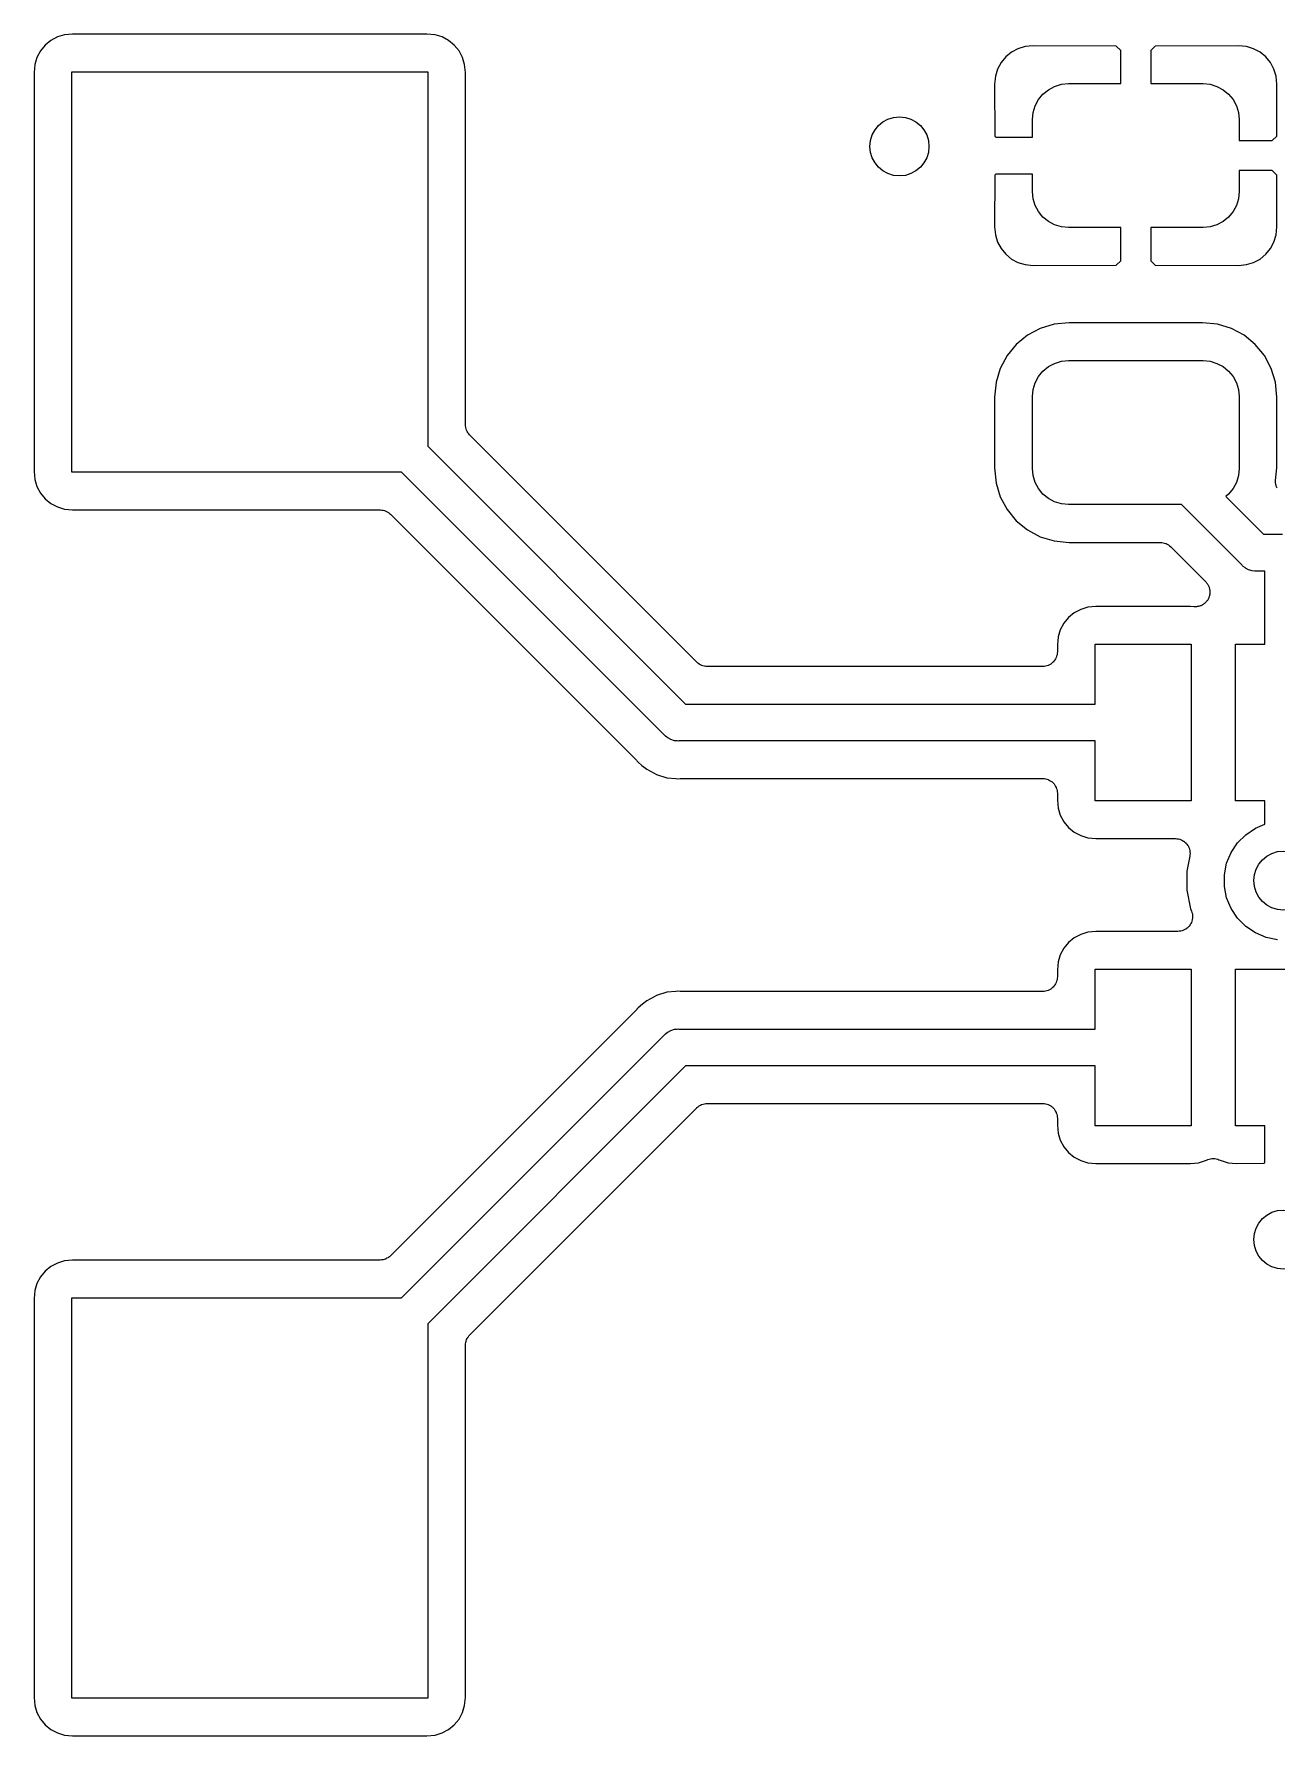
# Model space of a CAD drawing. Extents: x 0.4 to 10.6, y -8.1 to -0.4.
# Drawn here: x 2.1472 to 2.4786, y -4.5969 to -4.1433 of the extents above; entities that cross this region are included whole.
import ezdxf

# ---------------------------------------------------------------- set-up
doc = ezdxf.new("R2010")
doc.units = 0
doc.header["$MEASUREMENT"] = 0
doc.layers.add('BLACK', color=7, linetype='CONTINUOUS')

msp = doc.modelspace()

# ---------------------------------------------------------------- linework, layer by layer
at = {"layer": 'BLACK', "linetype": 'CONTINUOUS'}
for p, q in [((2.1517, -4.14499), (2.15018, -4.14624)), ((2.15344, -4.14406), (2.1517, -4.14499)), ((2.15532, -4.14349), (2.15344, -4.14406)), ((2.15748, -4.14328), (2.15532, -4.14349)), ((2.25197, -4.14328), (2.15748, -4.14328)), ((2.25413, -4.14349), (2.25197, -4.14328)), ((2.25601, -4.14406), (2.25413, -4.14349)), ((2.25775, -4.14499), (2.25601, -4.14406)), ((2.25927, -4.14624), (2.25775, -4.14499)), ((2.148, -4.1495), (2.14743, -4.15139)), ((2.14893, -4.14776), (2.148, -4.1495)), ((2.15018, -4.14624), (2.14893, -4.14776)), ((2.26052, -4.14776), (2.25927, -4.14624)), ((2.26145, -4.1495), (2.26052, -4.14776)), ((2.26202, -4.15139), (2.26145, -4.1495)), ((2.40628, -4.14939), (2.40503, -4.15091)), ((2.4078, -4.14814), (2.40628, -4.14939)), ((2.40954, -4.14721), (2.4078, -4.14814)), ((2.41143, -4.14664), (2.40954, -4.14721)), ((2.41357, -4.14643), (2.41143, -4.14664)), ((2.43576, -4.14649), (2.41357, -4.14643)), ((2.43694, -4.14767), (2.43576, -4.14649)), ((2.43694, -4.1565), (2.43694, -4.14767)), ((2.44613, -4.14649), (2.44494, -4.14767)), ((2.44494, -4.14767), (2.44494, -4.1565)), ((2.46832, -4.14643), (2.44613, -4.14649)), ((2.47046, -4.14664), (2.46832, -4.14643)), ((2.47235, -4.14721), (2.47046, -4.14664)), ((2.47409, -4.14814), (2.47235, -4.14721)), ((2.47561, -4.14939), (2.47409, -4.14814)), ((2.47686, -4.15091), (2.47561, -4.14939)), ((2.14743, -4.15139), (2.14722, -4.15354)), ((2.14722, -4.15354), (2.14722, -4.25985)), ((2.15728, -4.26004), (2.15728, -4.15335)), ((2.15728, -4.15335), (2.25217, -4.15335)), ((2.25217, -4.15335), (2.25217, -4.25308)), ((2.26223, -4.15354), (2.26202, -4.15139)), ((2.26223, -4.24737), (2.26223, -4.15354)), ((2.40353, -4.15454), (2.40332, -4.15668)), ((2.4041, -4.15265), (2.40353, -4.15454)), ((2.40503, -4.15091), (2.4041, -4.15265)), ((2.47779, -4.15265), (2.47686, -4.15091)), ((2.47836, -4.15454), (2.47779, -4.15265)), ((2.47857, -4.15668), (2.47836, -4.15454)), ((2.40332, -4.15668), (2.40338, -4.1705)), ((2.415, -4.16076), (2.4162, -4.15931)), ((2.4162, -4.15931), (2.41765, -4.15811)), ((2.41765, -4.15811), (2.41931, -4.15723)), ((2.41931, -4.15723), (2.42111, -4.15668)), ((2.42111, -4.15668), (2.42298, -4.1565)), ((2.42298, -4.1565), (2.43694, -4.1565)), ((2.44494, -4.1565), (2.45891, -4.1565)), ((2.45891, -4.1565), (2.46078, -4.15668)), ((2.46078, -4.15668), (2.46258, -4.15723)), ((2.46258, -4.15723), (2.46424, -4.15811)), ((2.46424, -4.15811), (2.46569, -4.15931)), ((2.46569, -4.15931), (2.46689, -4.16076)), ((2.47854, -4.16435), (2.47857, -4.15668)), ((2.41357, -4.16422), (2.41412, -4.16242)), ((2.41412, -4.16242), (2.415, -4.16076)), ((2.46689, -4.16076), (2.46777, -4.16242)), ((2.46777, -4.16242), (2.46832, -4.16422)), ((2.41339, -4.16609), (2.41357, -4.16422)), ((2.41339, -4.17077), (2.41339, -4.16609)), ((2.46832, -4.16422), (2.4685, -4.16609)), ((2.4685, -4.16609), (2.4685, -4.17169)), ((2.47851, -4.1705), (2.47854, -4.16435)), ((2.40338, -4.1705), (2.40364, -4.17077)), ((2.40364, -4.17077), (2.41339, -4.17077)), ((2.4685, -4.17169), (2.47733, -4.17169)), ((2.47733, -4.17169), (2.47851, -4.1705)), ((2.40338, -4.18087), (2.40332, -4.1947)), ((2.40364, -4.18061), (2.40338, -4.18087)), ((2.41339, -4.18061), (2.40364, -4.18061)), ((2.41339, -4.18529), (2.41339, -4.18061)), ((2.4685, -4.17969), (2.4685, -4.18529)), ((2.47733, -4.17969), (2.4685, -4.17969)), ((2.47851, -4.18087), (2.47733, -4.17969)), ((2.47857, -4.1947), (2.47851, -4.18087)), ((2.41357, -4.18716), (2.41339, -4.18529)), ((2.4685, -4.18529), (2.46832, -4.18716)), ((2.41412, -4.18896), (2.41357, -4.18716)), ((2.415, -4.19062), (2.41412, -4.18896)), ((2.4162, -4.19207), (2.415, -4.19062)), ((2.46689, -4.19062), (2.46569, -4.19207)), ((2.46777, -4.18896), (2.46689, -4.19062)), ((2.46832, -4.18716), (2.46777, -4.18896)), ((2.40332, -4.1947), (2.40353, -4.19684)), ((2.41765, -4.19326), (2.4162, -4.19207)), ((2.41931, -4.19415), (2.41765, -4.19326)), ((2.42111, -4.1947), (2.41931, -4.19415)), ((2.42298, -4.19488), (2.42111, -4.1947)), ((2.43694, -4.19488), (2.42298, -4.19488)), ((2.43694, -4.2037), (2.43694, -4.19488)), ((2.45891, -4.19488), (2.44494, -4.19488)), ((2.44494, -4.19488), (2.44494, -4.2037)), ((2.46078, -4.1947), (2.45891, -4.19488)), ((2.46258, -4.19415), (2.46078, -4.1947)), ((2.46424, -4.19326), (2.46258, -4.19415)), ((2.46569, -4.19207), (2.46424, -4.19326)), ((2.47836, -4.19684), (2.47857, -4.1947)), ((2.40353, -4.19684), (2.4041, -4.19873)), ((2.4041, -4.19873), (2.40503, -4.20046)), ((2.47686, -4.20046), (2.47779, -4.19873)), ((2.47779, -4.19873), (2.47836, -4.19684)), ((2.40503, -4.20046), (2.40628, -4.20199)), ((2.40628, -4.20199), (2.4078, -4.20324)), ((2.4078, -4.20324), (2.40954, -4.20417)), ((2.40954, -4.20417), (2.41143, -4.20474)), ((2.41143, -4.20474), (2.41357, -4.20495)), ((2.43576, -4.20489), (2.43694, -4.2037)), ((2.44494, -4.2037), (2.44613, -4.20489)), ((2.46832, -4.20495), (2.47046, -4.20474)), ((2.47046, -4.20474), (2.47235, -4.20417)), ((2.47235, -4.20417), (2.47409, -4.20324)), ((2.47409, -4.20324), (2.47561, -4.20199)), ((2.47561, -4.20199), (2.47686, -4.20046)), ((2.41357, -4.20495), (2.43576, -4.20489)), ((2.44613, -4.20489), (2.46832, -4.20495)), ((2.41546, -4.22176), (2.41207, -4.22358)), ((2.41915, -4.22064), (2.41546, -4.22176)), ((2.42318, -4.22025), (2.41915, -4.22064)), ((2.45871, -4.22025), (2.42318, -4.22025)), ((2.46274, -4.22064), (2.45871, -4.22025)), ((2.46643, -4.22176), (2.46274, -4.22064)), ((2.46982, -4.22358), (2.46643, -4.22176)), ((2.40909, -4.22602), (2.40665, -4.229)), ((2.41207, -4.22358), (2.40909, -4.22602)), ((2.4728, -4.22602), (2.46982, -4.22358)), ((2.47524, -4.229), (2.4728, -4.22602)), ((2.40665, -4.229), (2.40483, -4.23239)), ((2.4162, -4.23313), (2.41765, -4.23193)), ((2.41765, -4.23193), (2.41931, -4.23105)), ((2.41931, -4.23105), (2.42111, -4.2305)), ((2.42111, -4.2305), (2.42298, -4.23031)), ((2.42298, -4.23031), (2.45891, -4.23031)), ((2.45891, -4.23031), (2.46078, -4.2305)), ((2.46078, -4.2305), (2.46258, -4.23105)), ((2.46258, -4.23105), (2.46424, -4.23193)), ((2.46424, -4.23193), (2.46569, -4.23313)), ((2.47706, -4.23239), (2.47524, -4.229)), ((2.40371, -4.23608), (2.40332, -4.2401)), ((2.40483, -4.23239), (2.40371, -4.23608)), ((2.41357, -4.23804), (2.41412, -4.23624)), ((2.41412, -4.23624), (2.415, -4.23458)), ((2.415, -4.23458), (2.4162, -4.23313)), ((2.46569, -4.23313), (2.46689, -4.23458)), ((2.46689, -4.23458), (2.46777, -4.23624)), ((2.46777, -4.23624), (2.46832, -4.23804)), ((2.47817, -4.23608), (2.47706, -4.23239)), ((2.47857, -4.2401), (2.47817, -4.23608)), ((2.40332, -4.2401), (2.40332, -4.25891)), ((2.41339, -4.23991), (2.41357, -4.23804)), ((2.41339, -4.2591), (2.41339, -4.23991)), ((2.46832, -4.23804), (2.4685, -4.23991)), ((2.4685, -4.23991), (2.4685, -4.2591)), ((2.47857, -4.25891), (2.47857, -4.2401)), ((2.26227, -4.24774), (2.26223, -4.24737)), ((2.2623, -4.2481), (2.26227, -4.24774)), ((2.26231, -4.24812), (2.2623, -4.2481)), ((2.26231, -4.24814), (2.26231, -4.24812)), ((2.26241, -4.24849), (2.26231, -4.24814)), ((2.26251, -4.24884), (2.26241, -4.24849)), ((2.26252, -4.24885), (2.26251, -4.24884)), ((2.26253, -4.24887), (2.26252, -4.24885)), ((2.2627, -4.2492), (2.26253, -4.24887)), ((2.26287, -4.24952), (2.2627, -4.2492)), ((2.26288, -4.24953), (2.26287, -4.24952)), ((2.26289, -4.24955), (2.26288, -4.24953)), ((2.26312, -4.24983), (2.26289, -4.24955)), ((2.26335, -4.25012), (2.26312, -4.24983)), ((2.26338, -4.25015), (2.26335, -4.25012)), ((2.26339, -4.25016), (2.26338, -4.25015)), ((2.26338, -4.25015), (2.26338, -4.25015)), ((2.26338, -4.25015), (2.26338, -4.25015)), ((2.32393, -4.3107), (2.26339, -4.25016)), ((2.25217, -4.25308), (2.32094, -4.32185)), ((2.40332, -4.25891), (2.40371, -4.26294)), ((2.41357, -4.26098), (2.41339, -4.2591)), ((2.4685, -4.2591), (2.46832, -4.26098)), ((2.47824, -4.26225), (2.47857, -4.25891)), ((2.14722, -4.25985), (2.14743, -4.262)), ((2.14743, -4.262), (2.148, -4.26388)), ((2.24521, -4.26004), (2.15728, -4.26004)), ((2.31525, -4.33008), (2.24521, -4.26004)), ((2.40371, -4.26294), (2.40483, -4.26662)), ((2.41412, -4.26278), (2.41357, -4.26098)), ((2.415, -4.26444), (2.41412, -4.26278)), ((2.46777, -4.26278), (2.46689, -4.26444)), ((2.46832, -4.26098), (2.46777, -4.26278)), ((2.47822, -4.26261), (2.47824, -4.26243)), ((2.47824, -4.26281), (2.47822, -4.26261)), ((2.47824, -4.26243), (2.47824, -4.26225)), ((2.47824, -4.26302), (2.47824, -4.26281)), ((2.47828, -4.2632), (2.47824, -4.26302)), ((2.47829, -4.26338), (2.47828, -4.2632)), ((2.47835, -4.26357), (2.47829, -4.26338)), ((2.47839, -4.26377), (2.47835, -4.26357)), ((2.47846, -4.26394), (2.47839, -4.26377)), ((2.148, -4.26388), (2.14893, -4.26562)), ((2.14893, -4.26562), (2.15018, -4.26714)), ((2.15018, -4.26714), (2.1517, -4.26839)), ((2.40483, -4.26662), (2.40665, -4.27002)), ((2.4162, -4.26589), (2.415, -4.26444)), ((2.41765, -4.26708), (2.4162, -4.26589)), ((2.41931, -4.26797), (2.41765, -4.26708)), ((2.42111, -4.26852), (2.41931, -4.26797)), ((2.46569, -4.26589), (2.46492, -4.26652)), ((2.46492, -4.26652), (2.47497, -4.27657)), ((2.46689, -4.26444), (2.46569, -4.26589)), ((2.47851, -4.26411), (2.47846, -4.26394)), ((2.47861, -4.26429), (2.47851, -4.26411)), ((2.1517, -4.26839), (2.15344, -4.26932)), ((2.15344, -4.26932), (2.15532, -4.26989)), ((2.15532, -4.26989), (2.15748, -4.27011)), ((2.15748, -4.27011), (2.2395, -4.27011)), ((2.2395, -4.27011), (2.23951, -4.27011)), ((2.23951, -4.27011), (2.23951, -4.27011)), ((2.23951, -4.27011), (2.23951, -4.27011)), ((2.23951, -4.27011), (2.23956, -4.27011)), ((2.23956, -4.27011), (2.23992, -4.27015)), ((2.23992, -4.27015), (2.24028, -4.27018)), ((2.24028, -4.27018), (2.2403, -4.27019)), ((2.2403, -4.27019), (2.24032, -4.27019)), ((2.24032, -4.27019), (2.24067, -4.2703)), ((2.24067, -4.2703), (2.24101, -4.27041)), ((2.24101, -4.27041), (2.24103, -4.27042)), ((2.24103, -4.27042), (2.24105, -4.27043)), ((2.24105, -4.27043), (2.24137, -4.2706)), ((2.24137, -4.2706), (2.24169, -4.27077)), ((2.24169, -4.27077), (2.24171, -4.27079)), ((2.24171, -4.27079), (2.24172, -4.2708)), ((2.24172, -4.2708), (2.242, -4.27103)), ((2.242, -4.27103), (2.24228, -4.27126)), ((2.24228, -4.27126), (2.30769, -4.33667)), ((2.40665, -4.27002), (2.40909, -4.273)), ((2.42298, -4.2687), (2.42111, -4.26852)), ((2.45318, -4.2687), (2.42298, -4.2687)), ((2.46928, -4.28481), (2.45318, -4.2687)), ((2.40909, -4.273), (2.41207, -4.27544)), ((2.41207, -4.27544), (2.41546, -4.27725)), ((2.41546, -4.27725), (2.41915, -4.27837)), ((2.47497, -4.27657), (2.48007, -4.27657)), ((2.41915, -4.27837), (2.42318, -4.27877)), ((2.42318, -4.27877), (2.44747, -4.27877)), ((2.44747, -4.27877), (2.44749, -4.27877)), ((2.44749, -4.27877), (2.44749, -4.27877)), ((2.44749, -4.27877), (2.44749, -4.27877)), ((2.44749, -4.27877), (2.44753, -4.27877)), ((2.44753, -4.27877), (2.44789, -4.27881)), ((2.44789, -4.27881), (2.44825, -4.27885)), ((2.44825, -4.27885), (2.44827, -4.27885)), ((2.44827, -4.27885), (2.44829, -4.27885)), ((2.44829, -4.27885), (2.44864, -4.27896)), ((2.44864, -4.27896), (2.44899, -4.27907)), ((2.44899, -4.27907), (2.449, -4.27908)), ((2.449, -4.27908), (2.44902, -4.27909)), ((2.44902, -4.27909), (2.44934, -4.27926)), ((2.44934, -4.27926), (2.44966, -4.27943)), ((2.44966, -4.27943), (2.44968, -4.27945)), ((2.44968, -4.27945), (2.4497, -4.27946)), ((2.4497, -4.27946), (2.44997, -4.27969)), ((2.44997, -4.27969), (2.45026, -4.27992)), ((2.45026, -4.27992), (2.45956, -4.28922)), ((2.46944, -4.28499), (2.46928, -4.28481)), ((2.46962, -4.28515), (2.46944, -4.28499)), ((2.47017, -4.28559), (2.46962, -4.28515)), ((2.46962, -4.28515), (2.46962, -4.28515)), ((2.47019, -4.28561), (2.47017, -4.28559)), ((2.47104, -4.28606), (2.47019, -4.28561)), ((2.47197, -4.28635), (2.47104, -4.28606)), ((2.47269, -4.28642), (2.47197, -4.28635)), ((2.47293, -4.28644), (2.47269, -4.28642)), ((2.47269, -4.28642), (2.47269, -4.28642)), ((2.47317, -4.28642), (2.47293, -4.28644)), ((2.47539, -4.28642), (2.47317, -4.28642)), ((2.47539, -4.30591), (2.47539, -4.28642)), ((2.45956, -4.28922), (2.4596, -4.28926)), ((2.4596, -4.28926), (2.45971, -4.28941)), ((2.45971, -4.28941), (2.45984, -4.28954)), ((2.45984, -4.28954), (2.45995, -4.28971)), ((2.45995, -4.28971), (2.46008, -4.28986)), ((2.46008, -4.28986), (2.46016, -4.29003)), ((2.46016, -4.29003), (2.46026, -4.29018)), ((2.46026, -4.29018), (2.46034, -4.29037)), ((2.46034, -4.29037), (2.46043, -4.29054)), ((2.46043, -4.29054), (2.46048, -4.29072)), ((2.46048, -4.29072), (2.46055, -4.2909)), ((2.46055, -4.2909), (2.46059, -4.29109)), ((2.45844, -4.29556), (2.45826, -4.29565)), ((2.45862, -4.29548), (2.45844, -4.29556)), ((2.45878, -4.29538), (2.45862, -4.29548)), ((2.45894, -4.29529), (2.45878, -4.29538)), ((2.4591, -4.29517), (2.45894, -4.29529)), ((2.45926, -4.29506), (2.4591, -4.29517)), ((2.45939, -4.29493), (2.45926, -4.29506)), ((2.45954, -4.29481), (2.45939, -4.29493)), ((2.45966, -4.29466), (2.45954, -4.29481)), ((2.45981, -4.29452), (2.45966, -4.29466)), ((2.45991, -4.29436), (2.45981, -4.29452)), ((2.46003, -4.29422), (2.45991, -4.29436)), ((2.46012, -4.29404), (2.46003, -4.29422)), ((2.46024, -4.29388), (2.46012, -4.29404)), ((2.46031, -4.29371), (2.46024, -4.29388)), ((2.4604, -4.29354), (2.46031, -4.29371)), ((2.46046, -4.29335), (2.4604, -4.29354)), ((2.46053, -4.29317), (2.46046, -4.29335)), ((2.46057, -4.29299), (2.46053, -4.29317)), ((2.46063, -4.29281), (2.46057, -4.29299)), ((2.46059, -4.29109), (2.46064, -4.29128)), ((2.46065, -4.29261), (2.46063, -4.29281)), ((2.46064, -4.29128), (2.46066, -4.29147)), ((2.46069, -4.29242), (2.46065, -4.29261)), ((2.46066, -4.29147), (2.46069, -4.29165)), ((2.46069, -4.29165), (2.46069, -4.29185)), ((2.46069, -4.29185), (2.46071, -4.29205)), ((2.46071, -4.29205), (2.46069, -4.29223)), ((2.46069, -4.29223), (2.46069, -4.29242)), ((2.42301, -4.2988), (2.42176, -4.30032)), ((2.42454, -4.29755), (2.42301, -4.2988)), ((2.42627, -4.29662), (2.42454, -4.29755)), ((2.42816, -4.29605), (2.42627, -4.29662)), ((2.43031, -4.29584), (2.42816, -4.29605)), ((2.45552, -4.29584), (2.43031, -4.29584)), ((2.45639, -4.29592), (2.45552, -4.29584)), ((2.45657, -4.29592), (2.45639, -4.29592)), ((2.45676, -4.29594), (2.45657, -4.29592)), ((2.45696, -4.29592), (2.45676, -4.29594)), ((2.45716, -4.29592), (2.45696, -4.29592)), ((2.45734, -4.29589), (2.45716, -4.29592)), ((2.45752, -4.29587), (2.45734, -4.29589)), ((2.45771, -4.29581), (2.45752, -4.29587)), ((2.45791, -4.29578), (2.45771, -4.29581)), ((2.45808, -4.2957), (2.45791, -4.29578)), ((2.45826, -4.29565), (2.45808, -4.2957)), ((2.42026, -4.30395), (2.42005, -4.3061)), ((2.42083, -4.30206), (2.42026, -4.30395)), ((2.42176, -4.30032), (2.42083, -4.30206)), ((2.41985, -4.30909), (2.41974, -4.30944)), ((2.41996, -4.30873), (2.41985, -4.30909)), ((2.41997, -4.30872), (2.41996, -4.30873)), ((2.42001, -4.30833), (2.41997, -4.30871)), ((2.41997, -4.30871), (2.41997, -4.30872)), ((2.42005, -4.30797), (2.42001, -4.30833)), ((2.42005, -4.3061), (2.42005, -4.30791)), ((2.42005, -4.30791), (2.42005, -4.30794)), ((2.42005, -4.30794), (2.42005, -4.30794)), ((2.42005, -4.30794), (2.42005, -4.30794)), ((2.42005, -4.30794), (2.42005, -4.30797)), ((2.43012, -4.32185), (2.43012, -4.30591)), ((2.43012, -4.30591), (2.45571, -4.30591)), ((2.45571, -4.30591), (2.45571, -4.34764)), ((2.46752, -4.34764), (2.46752, -4.30591)), ((2.46752, -4.30591), (2.47539, -4.30591)), ((2.32421, -4.31093), (2.32393, -4.3107)), ((2.32448, -4.31116), (2.32421, -4.31093)), ((2.3245, -4.31117), (2.32448, -4.31116)), ((2.32452, -4.31119), (2.3245, -4.31117)), ((2.32484, -4.31136), (2.32452, -4.31119)), ((2.32516, -4.31153), (2.32484, -4.31136)), ((2.32518, -4.31154), (2.32516, -4.31153)), ((2.3252, -4.31155), (2.32518, -4.31154)), ((2.32554, -4.31165), (2.3252, -4.31155)), ((2.32589, -4.31176), (2.32554, -4.31165)), ((2.32591, -4.31177), (2.32589, -4.31176)), ((2.32593, -4.31177), (2.32591, -4.31177)), ((2.32629, -4.31181), (2.32593, -4.31177)), ((2.32665, -4.31185), (2.32629, -4.31181)), ((2.32669, -4.31185), (2.32665, -4.31185)), ((2.3267, -4.31185), (2.32669, -4.31185)), ((2.32671, -4.31185), (2.3267, -4.31185)), ((2.3267, -4.31185), (2.3267, -4.31185)), ((2.41611, -4.31185), (2.32671, -4.31185)), ((2.41648, -4.31181), (2.41611, -4.31185)), ((2.41685, -4.31178), (2.41648, -4.31181)), ((2.41686, -4.31178), (2.41685, -4.31178)), ((2.41688, -4.31178), (2.41686, -4.31178)), ((2.41724, -4.31167), (2.41688, -4.31178)), ((2.41759, -4.31156), (2.41724, -4.31167)), ((2.4176, -4.31156), (2.41759, -4.31156)), ((2.41761, -4.31155), (2.4176, -4.31156)), ((2.41794, -4.31138), (2.41761, -4.31155)), ((2.41827, -4.31121), (2.41794, -4.31138)), ((2.41828, -4.3112), (2.41827, -4.31121)), ((2.41829, -4.31119), (2.41828, -4.3112)), ((2.41858, -4.31096), (2.41829, -4.31119)), ((2.41887, -4.31073), (2.41858, -4.31096)), ((2.41888, -4.31072), (2.41887, -4.31073)), ((2.41889, -4.31071), (2.41888, -4.31072)), ((2.41912, -4.31042), (2.41889, -4.31071)), ((2.41936, -4.31014), (2.41912, -4.31042)), ((2.41937, -4.31013), (2.41936, -4.31014)), ((2.41938, -4.31011), (2.41937, -4.31013)), ((2.41955, -4.30979), (2.41938, -4.31011)), ((2.41973, -4.30946), (2.41955, -4.30979)), ((2.41974, -4.30945), (2.41973, -4.30946)), ((2.41974, -4.30944), (2.41974, -4.30945)), ((2.32094, -4.32185), (2.43012, -4.32185)), ((2.3154, -4.33027), (2.31525, -4.33008)), ((2.31559, -4.33042), (2.3154, -4.33027)), ((2.31594, -4.33071), (2.31559, -4.33042)), ((2.31559, -4.33042), (2.31559, -4.33042)), ((2.31615, -4.33088), (2.31594, -4.33071)), ((2.31701, -4.33134), (2.31615, -4.33088)), ((2.31793, -4.33162), (2.31701, -4.33134)), ((2.31866, -4.33169), (2.31793, -4.33162)), ((2.3189, -4.33172), (2.31866, -4.33169)), ((2.31866, -4.33169), (2.31866, -4.33169)), ((2.31914, -4.33169), (2.3189, -4.33172)), ((2.43012, -4.33169), (2.31914, -4.33169)), ((2.43012, -4.34764), (2.43012, -4.33169)), ((2.30769, -4.33667), (2.30773, -4.33671)), ((2.30773, -4.33671), (2.30783, -4.33684)), ((2.30783, -4.33684), (2.30795, -4.33695)), ((2.30795, -4.33695), (2.3083, -4.33737)), ((2.3083, -4.33737), (2.30929, -4.33819)), ((2.30929, -4.33819), (2.3093, -4.3382)), ((2.3093, -4.3382), (2.31057, -4.33924)), ((2.31057, -4.33924), (2.31251, -4.34028)), ((2.31251, -4.34028), (2.31251, -4.34028)), ((2.31251, -4.34028), (2.31316, -4.34062)), ((2.31316, -4.34062), (2.31597, -4.34148)), ((2.31597, -4.34148), (2.31836, -4.34171)), ((2.31836, -4.34171), (2.31836, -4.34171)), ((2.31836, -4.34171), (2.3189, -4.34177)), ((2.3189, -4.34177), (2.31944, -4.34171)), ((2.31944, -4.34171), (2.31949, -4.34171)), ((2.31949, -4.34171), (2.31966, -4.34171)), ((2.31966, -4.34171), (2.31982, -4.34169)), ((2.31982, -4.34169), (2.41611, -4.34169)), ((2.41611, -4.34169), (2.41614, -4.34169)), ((2.41614, -4.34169), (2.41614, -4.34169)), ((2.41614, -4.34169), (2.41614, -4.34169)), ((2.41614, -4.34169), (2.41617, -4.34169)), ((2.41617, -4.34169), (2.41653, -4.34173)), ((2.41653, -4.34173), (2.41691, -4.34177)), ((2.41691, -4.34177), (2.41692, -4.34178)), ((2.41692, -4.34178), (2.41693, -4.34178)), ((2.41693, -4.34178), (2.41729, -4.34189)), ((2.41729, -4.34189), (2.41764, -4.342)), ((2.41764, -4.342), (2.41765, -4.34201)), ((2.41765, -4.34201), (2.41766, -4.34201)), ((2.41766, -4.34201), (2.41799, -4.34219)), ((2.41799, -4.34219), (2.41832, -4.34237)), ((2.41832, -4.34237), (2.41833, -4.34237)), ((2.41833, -4.34237), (2.41834, -4.34238)), ((2.41834, -4.34238), (2.41862, -4.34262)), ((2.41862, -4.34262), (2.41891, -4.34286)), ((2.41891, -4.34286), (2.41892, -4.34287)), ((2.41892, -4.34287), (2.41893, -4.34288)), ((2.41893, -4.34288), (2.41916, -4.34316)), ((2.41916, -4.34316), (2.41939, -4.34345)), ((2.41939, -4.34345), (2.4194, -4.34346)), ((2.4194, -4.34346), (2.41941, -4.34347)), ((2.41941, -4.34347), (2.41958, -4.3438)), ((2.41958, -4.3438), (2.41975, -4.34413)), ((2.41975, -4.34413), (2.41976, -4.34414)), ((2.41976, -4.34414), (2.41976, -4.34416)), ((2.41976, -4.34416), (2.41987, -4.34451)), ((2.41987, -4.34451), (2.41998, -4.34487)), ((2.41998, -4.34487), (2.41998, -4.34488)), ((2.41998, -4.34488), (2.41998, -4.34489)), ((2.41998, -4.34489), (2.42001, -4.34526)), ((2.42001, -4.34526), (2.42005, -4.34563)), ((2.42005, -4.34563), (2.42005, -4.34744)), ((2.42005, -4.34744), (2.42026, -4.3496)), ((2.42026, -4.3496), (2.42083, -4.35148)), ((2.45571, -4.34764), (2.43012, -4.34764)), ((2.47539, -4.34764), (2.46752, -4.34764)), ((2.47539, -4.35389), (2.47539, -4.34764)), ((2.42083, -4.35148), (2.42176, -4.35322)), ((2.42176, -4.35322), (2.42301, -4.35474)), ((2.47286, -4.35494), (2.47539, -4.35389)), ((2.42301, -4.35474), (2.42454, -4.35599)), ((2.42454, -4.35599), (2.42627, -4.35692)), ((2.42627, -4.35692), (2.42816, -4.35749)), ((2.42816, -4.35749), (2.43031, -4.35771)), ((2.43031, -4.35771), (2.45149, -4.35771)), ((2.45149, -4.35771), (2.45152, -4.35771)), ((2.45152, -4.35771), (2.45152, -4.35771)), ((2.45152, -4.35771), (2.45152, -4.35771)), ((2.45152, -4.35771), (2.45155, -4.35771)), ((2.45155, -4.35771), (2.45192, -4.35775)), ((2.45192, -4.35775), (2.45229, -4.35779)), ((2.45229, -4.35779), (2.4523, -4.35779)), ((2.4523, -4.35779), (2.45231, -4.35779)), ((2.45231, -4.35779), (2.45267, -4.3579)), ((2.45267, -4.3579), (2.45302, -4.35801)), ((2.45302, -4.35801), (2.45303, -4.35802)), ((2.45303, -4.35802), (2.45304, -4.35802)), ((2.45304, -4.35802), (2.45337, -4.3582)), ((2.45337, -4.3582), (2.4537, -4.35838)), ((2.4537, -4.35838), (2.45371, -4.35839)), ((2.45371, -4.35839), (2.45372, -4.35839)), ((2.45372, -4.35839), (2.454, -4.35863)), ((2.454, -4.35863), (2.45429, -4.35887)), ((2.45429, -4.35887), (2.4543, -4.35888)), ((2.4543, -4.35888), (2.4543, -4.35889)), ((2.4543, -4.35889), (2.45454, -4.35918)), ((2.46636, -4.36144), (2.46808, -4.35886)), ((2.46808, -4.35886), (2.47028, -4.35667)), ((2.47028, -4.35667), (2.47286, -4.35494)), ((2.45454, -4.35918), (2.45477, -4.35947)), ((2.45535, -4.36241), (2.45457, -4.36636)), ((2.45477, -4.35947), (2.45478, -4.35948)), ((2.45478, -4.35948), (2.45479, -4.35949)), ((2.45479, -4.35949), (2.45496, -4.35982)), ((2.45496, -4.35982), (2.45513, -4.36015)), ((2.45513, -4.36015), (2.45514, -4.36016)), ((2.45514, -4.36016), (2.45514, -4.36017)), ((2.45514, -4.36017), (2.45525, -4.36052)), ((2.45525, -4.36052), (2.45535, -4.36088)), ((2.45535, -4.36088), (2.45536, -4.36089)), ((2.45539, -4.36204), (2.45535, -4.36241)), ((2.45536, -4.36089), (2.45536, -4.3609)), ((2.45536, -4.3609), (2.45539, -4.36128)), ((2.45539, -4.36128), (2.45543, -4.36165)), ((2.45543, -4.36167), (2.45539, -4.36204)), ((2.45543, -4.36165), (2.45543, -4.36166)), ((2.45543, -4.36166), (2.45543, -4.36167)), ((2.46517, -4.3643), (2.46636, -4.36144)), ((2.45457, -4.36636), (2.45457, -4.37143)), ((2.46457, -4.36735), (2.46517, -4.3643)), ((2.46457, -4.37045), (2.46457, -4.36735)), ((2.45457, -4.37143), (2.45556, -4.37641)), ((2.46517, -4.37349), (2.46457, -4.37045)), ((2.45556, -4.37641), (2.45581, -4.37701)), ((2.45581, -4.37701), (2.45582, -4.37704)), ((2.45582, -4.37704), (2.45582, -4.37704)), ((2.45582, -4.37704), (2.45582, -4.37704)), ((2.45582, -4.37704), (2.45583, -4.37706)), ((2.45583, -4.37706), (2.45593, -4.37742)), ((2.46636, -4.37636), (2.46517, -4.37349)), ((2.46808, -4.37894), (2.46636, -4.37636)), ((2.45463, -4.38156), (2.45435, -4.38179)), ((2.45493, -4.38132), (2.45463, -4.38156)), ((2.45494, -4.38131), (2.45493, -4.38132)), ((2.45493, -4.38132), (2.45493, -4.38132)), ((2.45518, -4.38102), (2.45494, -4.38131)), ((2.45542, -4.38073), (2.45518, -4.38102)), ((2.45543, -4.38072), (2.45542, -4.38073)), ((2.45561, -4.38038), (2.45543, -4.38072)), ((2.45543, -4.38072), (2.45543, -4.38072)), ((2.45579, -4.38006), (2.45561, -4.38038)), ((2.4558, -4.38004), (2.45579, -4.38005)), ((2.45579, -4.38005), (2.45579, -4.38006)), ((2.45591, -4.37968), (2.4558, -4.38004)), ((2.45602, -4.37933), (2.45591, -4.37968)), ((2.45593, -4.37742), (2.45604, -4.37778)), ((2.45606, -4.37893), (2.45602, -4.37931)), ((2.45602, -4.37931), (2.45602, -4.37932)), ((2.45602, -4.37932), (2.45602, -4.37933)), ((2.45604, -4.37778), (2.45604, -4.37779)), ((2.45604, -4.37779), (2.45604, -4.3778)), ((2.45604, -4.3778), (2.45607, -4.37817)), ((2.4561, -4.37856), (2.45606, -4.37893)), ((2.45607, -4.37817), (2.4561, -4.37854)), ((2.4561, -4.37854), (2.4561, -4.37855)), ((2.4561, -4.37855), (2.4561, -4.37856)), ((2.47028, -4.38113), (2.46808, -4.37894)), ((2.47286, -4.38285), (2.47028, -4.38113)), ((2.42301, -4.38541), (2.42176, -4.38694)), ((2.42454, -4.38416), (2.42301, -4.38541)), ((2.42627, -4.38324), (2.42454, -4.38416)), ((2.42816, -4.38266), (2.42627, -4.38324)), ((2.43031, -4.38245), (2.42816, -4.38266)), ((2.45217, -4.38245), (2.43031, -4.38245)), ((2.45254, -4.38242), (2.45217, -4.38245)), ((2.45291, -4.38238), (2.45254, -4.38242)), ((2.45292, -4.38238), (2.45291, -4.38238)), ((2.45293, -4.38238), (2.45292, -4.38238)), ((2.45329, -4.38227), (2.45293, -4.38238)), ((2.45365, -4.38216), (2.45329, -4.38227)), ((2.45366, -4.38216), (2.45365, -4.38216)), ((2.45367, -4.38216), (2.45366, -4.38216)), ((2.454, -4.38198), (2.45367, -4.38216)), ((2.45433, -4.38181), (2.454, -4.38198)), ((2.45434, -4.3818), (2.45433, -4.38181)), ((2.45435, -4.38179), (2.45434, -4.3818)), ((2.47572, -4.38404), (2.47286, -4.38285)), ((2.47876, -4.38465), (2.47572, -4.38404)), ((2.42026, -4.39056), (2.42005, -4.39271)), ((2.42083, -4.38867), (2.42026, -4.39056)), ((2.42176, -4.38694), (2.42083, -4.38867)), ((2.41996, -4.39535), (2.41985, -4.3957)), ((2.41997, -4.39533), (2.41996, -4.39535)), ((2.42001, -4.39495), (2.41997, -4.39532)), ((2.41997, -4.39532), (2.41997, -4.39533)), ((2.42005, -4.39458), (2.42001, -4.39495)), ((2.42005, -4.39271), (2.42005, -4.39453)), ((2.42005, -4.39453), (2.42005, -4.39455)), ((2.42005, -4.39455), (2.42005, -4.39456)), ((2.42005, -4.39456), (2.42005, -4.39456)), ((2.42005, -4.39456), (2.42005, -4.39458)), ((2.43012, -4.40846), (2.43012, -4.39252)), ((2.43012, -4.39252), (2.45571, -4.39252)), ((2.45571, -4.39252), (2.45571, -4.43425)), ((2.46752, -4.43425), (2.46752, -4.39252)), ((2.46752, -4.39252), (2.49311, -4.39252)), ((2.31251, -4.39988), (2.31057, -4.40092)), ((2.31316, -4.39953), (2.31251, -4.39988)), ((2.31251, -4.39988), (2.31251, -4.39988)), ((2.31597, -4.39868), (2.31316, -4.39953)), ((2.31836, -4.39845), (2.31597, -4.39868)), ((2.3189, -4.39839), (2.31836, -4.39845)), ((2.31836, -4.39845), (2.31836, -4.39845)), ((2.31836, -4.39845), (2.31836, -4.39845)), ((2.31944, -4.39845), (2.3189, -4.39839)), ((2.3196, -4.39845), (2.31944, -4.39845)), ((2.31977, -4.39846), (2.3196, -4.39845)), ((2.31982, -4.39846), (2.31977, -4.39846)), ((2.41611, -4.39846), (2.31982, -4.39846)), ((2.41648, -4.39843), (2.41611, -4.39846)), ((2.41685, -4.39839), (2.41648, -4.39843)), ((2.41686, -4.39839), (2.41685, -4.39839)), ((2.41688, -4.39839), (2.41686, -4.39839)), ((2.41724, -4.39828), (2.41688, -4.39839)), ((2.41759, -4.39818), (2.41724, -4.39828)), ((2.4176, -4.39817), (2.41759, -4.39818)), ((2.41761, -4.39817), (2.4176, -4.39817)), ((2.41794, -4.39799), (2.41761, -4.39817)), ((2.41827, -4.39782), (2.41794, -4.39799)), ((2.41828, -4.39781), (2.41827, -4.39782)), ((2.41829, -4.39781), (2.41828, -4.39781)), ((2.41858, -4.39757), (2.41829, -4.39781)), ((2.41887, -4.39734), (2.41858, -4.39757)), ((2.41888, -4.39733), (2.41887, -4.39734)), ((2.41889, -4.39732), (2.41888, -4.39733)), ((2.41912, -4.39703), (2.41889, -4.39732)), ((2.41936, -4.39675), (2.41912, -4.39703)), ((2.41937, -4.39674), (2.41936, -4.39675)), ((2.41938, -4.39673), (2.41937, -4.39674)), ((2.41955, -4.3964), (2.41938, -4.39673)), ((2.41973, -4.39608), (2.41955, -4.3964)), ((2.41974, -4.39607), (2.41973, -4.39608)), ((2.41985, -4.3957), (2.41974, -4.39605)), ((2.41974, -4.39605), (2.41974, -4.39607)), ((2.30769, -4.40349), (2.24228, -4.4689)), ((2.3078, -4.40336), (2.30769, -4.40349)), ((2.30792, -4.40325), (2.3078, -4.40336)), ((2.30795, -4.4032), (2.30792, -4.40325)), ((2.3083, -4.40278), (2.30795, -4.4032)), ((2.30942, -4.40186), (2.3083, -4.40278)), ((2.31057, -4.40092), (2.30942, -4.40186)), ((2.30942, -4.40186), (2.30942, -4.40186)), ((2.31615, -4.40927), (2.31701, -4.40882)), ((2.31701, -4.40882), (2.31793, -4.40854)), ((2.31793, -4.40854), (2.31866, -4.40846)), ((2.31866, -4.40846), (2.3189, -4.40844)), ((2.31866, -4.40846), (2.31866, -4.40846)), ((2.3189, -4.40844), (2.31914, -4.40846)), ((2.31914, -4.40846), (2.43012, -4.40846)), ((2.24521, -4.48012), (2.31525, -4.41008)), ((2.31525, -4.41008), (2.3154, -4.40989)), ((2.3154, -4.40989), (2.31559, -4.40974)), ((2.31559, -4.40974), (2.31608, -4.40934)), ((2.31559, -4.40974), (2.31559, -4.40974)), ((2.31608, -4.40934), (2.31615, -4.40927)), ((2.32094, -4.41831), (2.25217, -4.48708)), ((2.43012, -4.41831), (2.32094, -4.41831)), ((2.43012, -4.43425), (2.43012, -4.41831)), ((2.26339, -4.49), (2.32393, -4.42946)), ((2.32393, -4.42946), (2.32393, -4.42945)), ((2.32393, -4.42945), (2.32393, -4.42945)), ((2.32393, -4.42945), (2.32394, -4.42945)), ((2.32394, -4.42945), (2.32396, -4.42942)), ((2.32396, -4.42942), (2.32425, -4.42919)), ((2.32425, -4.42919), (2.32453, -4.42896)), ((2.32453, -4.42896), (2.32455, -4.42896)), ((2.32455, -4.42896), (2.32456, -4.42894)), ((2.32456, -4.42894), (2.32489, -4.42877)), ((2.32489, -4.42877), (2.32521, -4.4286)), ((2.32521, -4.4286), (2.32523, -4.4286)), ((2.32523, -4.4286), (2.32525, -4.42859)), ((2.32525, -4.42859), (2.3256, -4.42849)), ((2.3256, -4.42849), (2.32594, -4.42838)), ((2.32594, -4.42838), (2.32596, -4.42838)), ((2.32596, -4.42838), (2.32598, -4.42837)), ((2.32598, -4.42837), (2.32635, -4.42834)), ((2.32635, -4.42834), (2.32671, -4.42831)), ((2.32671, -4.42831), (2.41611, -4.42831)), ((2.41611, -4.42831), (2.41614, -4.42831)), ((2.41614, -4.42831), (2.41614, -4.42831)), ((2.41614, -4.42831), (2.41614, -4.42831)), ((2.41614, -4.42831), (2.41617, -4.42831)), ((2.41617, -4.42831), (2.41653, -4.42835)), ((2.41653, -4.42835), (2.41691, -4.42839)), ((2.41691, -4.42839), (2.41692, -4.42839)), ((2.41692, -4.42839), (2.41693, -4.42839)), ((2.41693, -4.42839), (2.41729, -4.42851)), ((2.41729, -4.42851), (2.41764, -4.42861)), ((2.41764, -4.42861), (2.41765, -4.42862)), ((2.41765, -4.42862), (2.41766, -4.42863)), ((2.41766, -4.42863), (2.41799, -4.4288)), ((2.41799, -4.4288), (2.41832, -4.42898)), ((2.41832, -4.42898), (2.41833, -4.42899)), ((2.41833, -4.42899), (2.41834, -4.429)), ((2.41834, -4.429), (2.41862, -4.42923)), ((2.41862, -4.42923), (2.41891, -4.42947)), ((2.41891, -4.42947), (2.41892, -4.42948)), ((2.41892, -4.42948), (2.41893, -4.42949)), ((2.41893, -4.42949), (2.41916, -4.42978)), ((2.41916, -4.42978), (2.41939, -4.43007)), ((2.41939, -4.43007), (2.4194, -4.43008)), ((2.4194, -4.43008), (2.41941, -4.43009)), ((2.41941, -4.43009), (2.41958, -4.43041)), ((2.41958, -4.43041), (2.41975, -4.43074)), ((2.41975, -4.43074), (2.41976, -4.43076)), ((2.41976, -4.43076), (2.41976, -4.43077)), ((2.41976, -4.43077), (2.41987, -4.43112)), ((2.41987, -4.43112), (2.41998, -4.43148)), ((2.41998, -4.43148), (2.41998, -4.43149)), ((2.41998, -4.43149), (2.41998, -4.43151)), ((2.41998, -4.43151), (2.42001, -4.43188)), ((2.42001, -4.43188), (2.42005, -4.43224)), ((2.42005, -4.43224), (2.42005, -4.43406)), ((2.42005, -4.43406), (2.42026, -4.43621)), ((2.45571, -4.43425), (2.43012, -4.43425)), ((2.47539, -4.43425), (2.46752, -4.43425)), ((2.47539, -4.444), (2.47539, -4.43425)), ((2.42026, -4.43621), (2.42083, -4.4381)), ((2.42083, -4.4381), (2.42176, -4.43983)), ((2.42176, -4.43983), (2.42301, -4.44136)), ((2.42301, -4.44136), (2.42454, -4.44261)), ((2.42454, -4.44261), (2.42627, -4.44354)), ((2.42627, -4.44354), (2.42816, -4.44411)), ((2.42816, -4.44411), (2.43031, -4.44432)), ((2.43031, -4.44432), (2.45552, -4.44432)), ((2.45552, -4.44432), (2.45767, -4.44411)), ((2.45767, -4.44411), (2.45955, -4.44354)), ((2.45955, -4.44354), (2.45976, -4.44343)), ((2.45976, -4.44343), (2.45977, -4.44342)), ((2.45977, -4.44342), (2.45981, -4.4434)), ((2.45977, -4.44342), (2.45977, -4.44342)), ((2.45977, -4.44342), (2.45977, -4.44342)), ((2.45981, -4.4434), (2.46015, -4.44327)), ((2.46015, -4.44327), (2.46048, -4.44313)), ((2.46048, -4.44313), (2.4605, -4.44312)), ((2.4605, -4.44312), (2.46052, -4.44312)), ((2.46052, -4.44312), (2.46088, -4.44305)), ((2.46088, -4.44305), (2.46124, -4.44298)), ((2.46124, -4.44298), (2.46126, -4.44298)), ((2.46126, -4.44298), (2.46128, -4.44298)), ((2.46128, -4.44298), (2.46164, -4.44298)), ((2.46164, -4.44298), (2.46201, -4.44298)), ((2.46201, -4.44298), (2.46203, -4.44298)), ((2.46203, -4.44298), (2.46204, -4.44298)), ((2.46204, -4.44298), (2.4624, -4.44306)), ((2.4624, -4.44306), (2.46276, -4.44313)), ((2.46276, -4.44313), (2.46278, -4.44314)), ((2.46278, -4.44314), (2.4628, -4.44314)), ((2.4628, -4.44314), (2.46313, -4.44329)), ((2.46313, -4.44329), (2.46347, -4.44343)), ((2.46347, -4.44343), (2.46367, -4.44354)), ((2.46367, -4.44354), (2.46556, -4.44411)), ((2.46556, -4.44411), (2.4677, -4.44432)), ((2.4677, -4.44432), (2.47513, -4.44426)), ((2.47513, -4.44426), (2.47539, -4.444)), ((2.1517, -4.47176), (2.15018, -4.47301)), ((2.15344, -4.47083), (2.1517, -4.47176)), ((2.15532, -4.47026), (2.15344, -4.47083)), ((2.15748, -4.47005), (2.15532, -4.47026)), ((2.2395, -4.47005), (2.15748, -4.47005)), ((2.23986, -4.47001), (2.2395, -4.47005)), ((2.24022, -4.46998), (2.23986, -4.47001)), ((2.24024, -4.46998), (2.24022, -4.46998)), ((2.24026, -4.46998), (2.24024, -4.46998)), ((2.24061, -4.46987), (2.24026, -4.46998)), ((2.24096, -4.46977), (2.24061, -4.46987)), ((2.24098, -4.46976), (2.24096, -4.46977)), ((2.241, -4.46975), (2.24098, -4.46976)), ((2.24132, -4.46958), (2.241, -4.46975)), ((2.24164, -4.46942), (2.24132, -4.46958)), ((2.24166, -4.4694), (2.24164, -4.46942)), ((2.24168, -4.46939), (2.24166, -4.4694)), ((2.24196, -4.46916), (2.24168, -4.46939)), ((2.24224, -4.46894), (2.24196, -4.46916)), ((2.24227, -4.46891), (2.24224, -4.46894)), ((2.24228, -4.4689), (2.24227, -4.46891)), ((2.24227, -4.46891), (2.24227, -4.46891)), ((2.24227, -4.46891), (2.24227, -4.46891)), ((2.148, -4.47627), (2.14743, -4.47816)), ((2.14893, -4.47454), (2.148, -4.47627)), ((2.15018, -4.47301), (2.14893, -4.47454)), ((2.14743, -4.47816), (2.14722, -4.48031)), ((2.14722, -4.48031), (2.14722, -4.58662)), ((2.15728, -4.58681), (2.15728, -4.48012)), ((2.15728, -4.48012), (2.24521, -4.48012)), ((2.25217, -4.48708), (2.25217, -4.58681)), ((2.26273, -4.49091), (2.2629, -4.49059)), ((2.2629, -4.49059), (2.26291, -4.49058)), ((2.26291, -4.49058), (2.26292, -4.49056)), ((2.26292, -4.49056), (2.26315, -4.49028)), ((2.26315, -4.49028), (2.26339, -4.49)), ((2.26223, -4.49273), (2.26227, -4.49237)), ((2.26223, -4.49277), (2.26223, -4.49273)), ((2.26223, -4.49278), (2.26223, -4.49277)), ((2.26223, -4.49277), (2.26223, -4.49277)), ((2.26223, -4.49277), (2.26223, -4.49277)), ((2.26223, -4.58662), (2.26223, -4.49278)), ((2.26227, -4.49237), (2.26231, -4.49201)), ((2.26231, -4.49201), (2.26232, -4.49199)), ((2.26232, -4.49196), (2.26243, -4.49162)), ((2.26232, -4.49199), (2.26232, -4.49196)), ((2.26243, -4.49162), (2.26254, -4.49127)), ((2.26254, -4.49125), (2.26255, -4.49123)), ((2.26254, -4.49127), (2.26254, -4.49125)), ((2.26255, -4.49123), (2.26273, -4.49091)), ((2.14722, -4.58662), (2.14743, -4.58877)), ((2.14743, -4.58877), (2.148, -4.59066)), ((2.25217, -4.58681), (2.15728, -4.58681)), ((2.26145, -4.59066), (2.26202, -4.58877)), ((2.26202, -4.58877), (2.26223, -4.58662)), ((2.148, -4.59066), (2.14893, -4.59239)), ((2.14893, -4.59239), (2.15018, -4.59392)), ((2.15018, -4.59392), (2.1517, -4.59517)), ((2.25775, -4.59517), (2.25927, -4.59392)), ((2.25927, -4.59392), (2.26052, -4.59239)), ((2.26052, -4.59239), (2.26145, -4.59066)), ((2.1517, -4.59517), (2.15344, -4.59609)), ((2.15344, -4.59609), (2.15532, -4.59667)), ((2.15532, -4.59667), (2.15748, -4.59688)), ((2.15748, -4.59688), (2.25197, -4.59688)), ((2.25197, -4.59688), (2.25413, -4.59667)), ((2.25413, -4.59667), (2.25601, -4.59609)), ((2.25601, -4.59609), (2.25775, -4.59517))]:
    msp.add_line(p, q, dxfattribs=at)
at = {"layer": 'BLACK'}
for centre in [(2.37795, -4.17323), (2.48031, -4.3689), (2.48031, -4.46457)]:
    msp.add_circle(centre, 0.00787, dxfattribs=at)

doc.saveas('drawing.dxf')
